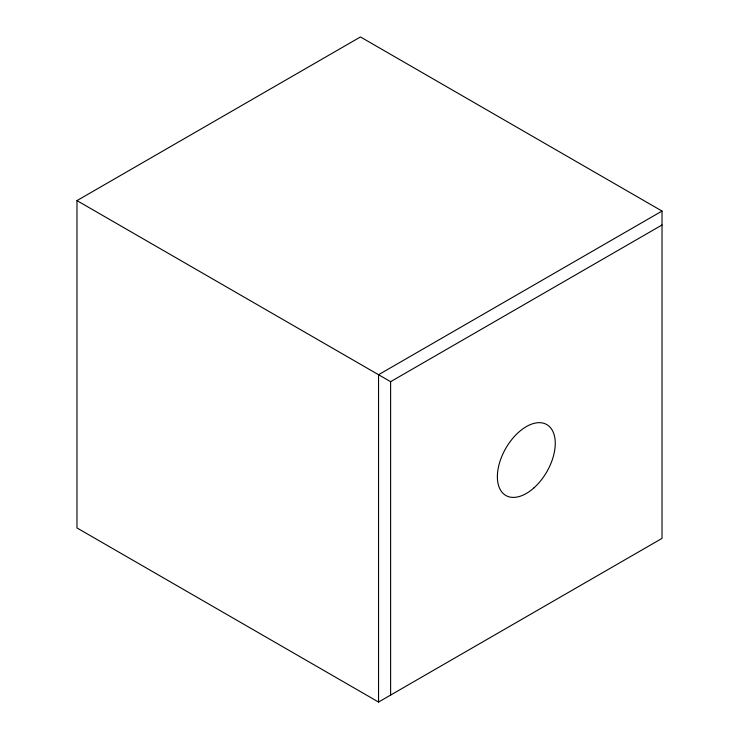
<?xml version="1.0" encoding="UTF-8"?>
<svg xmlns="http://www.w3.org/2000/svg" width="739" height="739" viewBox="0 0 739 739"><rect width="100%" height="100%" fill="white"/><g stroke="black" fill="none" stroke-linecap="round" stroke-linejoin="round"><path stroke-width="1.11" d="M76.976 200.611L360.456 36.95L662.024 211.058L662.024 538.389L378.544 702.05L76.976 527.942L76.976 200.611L390.608 381.684L662.024 224.989M662.024 211.058L378.544 374.719L378.544 702.05M390.608 381.684L390.608 695.085M533.807 487.999A40.941 23.639 -60 0 0 546.786 424.583A40.941 23.639 -60 0 0 498.354 467.528A40.941 23.639 -60 0 0 533.807 487.999"/></g></svg>
